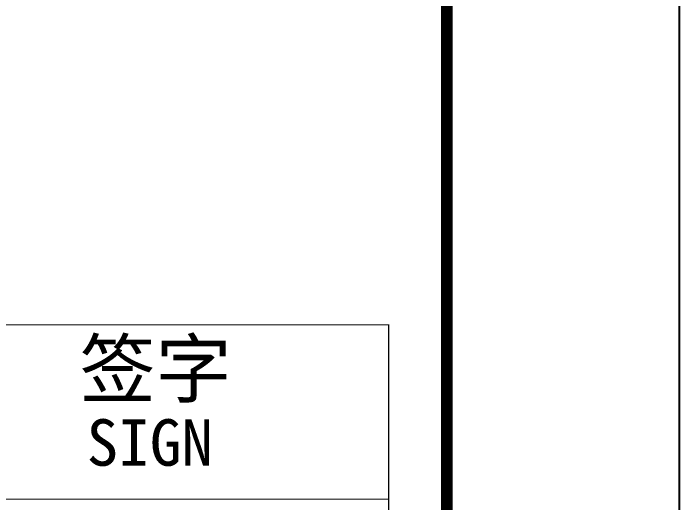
# Model space of a CAD drawing. Extents: x -409435 to 356702, y -107829 to 330904.
# Drawn here: x 146188 to 150489, y -658 to 2499 of the extents above; entities that cross this region are included whole.
import ezdxf
from ezdxf.enums import TextEntityAlignment as Align

# ---------------------------------------------------------------- set-up
doc = ezdxf.new("R2010")
doc.units = 0
doc.header["$LTSCALE"] = 1000
doc.header["$MEASUREMENT"] = 0
doc.styles.add('图签信息$0$华文细黑', font='STXIHEI_0.TTF', dxfattribs={"height": 10})

# ---------------------------------------------------------------- blocks, each defined once
blk = doc.blocks.new('图框-A1+1-2')
at = {"const_width": 0.05}
blk.add_lwpolyline([(0, 0), (1261, 0), (1261, 594), (0, 594)], close=True, dxfattribs=at)
blk = doc.blocks.new('图签信息')
at = {"const_width": 0.5}
blk.add_lwpolyline([(-65, 0), (0, 0), (0, 500.5), (-65, 500.5)], close=True, dxfattribs=at)
at = {"const_width": 0.05}
for points in [[(-62.5, 103.262), (-2.5, 103.262), (-2.5, 163.262), (-62.5, 163.262), (-62.5, 103.262)], [(-62.5, 155.762), (-2.5, 155.762)]]:
    blk.add_lwpolyline(points, dxfattribs=at)
at = {"style": '图签信息$0$华文细黑'}
for s, height, p in [('签字', 2.4, (-15.806, 162.568)), ('SIGN', 2, (-15.5, 159.201))]:
    blk.add_text(s, height=height, dxfattribs=at).set_placement(p, align=Align.TOP_LEFT)
blk = doc.blocks.new('图签-A1')
at = {"color": 2}
blk.add_blockref('图签信息', (0, 0), dxfattribs=at)
blk = doc.blocks.new('X-104 14#平面')
blk.add_lwpolyline([(-38664.4, 63600), (150485.6, 63600), (150485.6, -25500), (-38664.4, -25500)], close=True)
at = {"xscale": 150, "yscale": 150, "zscale": 150}
for name, p in [('图框-A1+1-2', (-38664.4, -25500)), ('图签-A1', (148985.6, -24000))]:
    blk.add_blockref(name, p, dxfattribs=at)

msp = doc.modelspace()

# ---------------------------------------------------------------- block references
msp.add_blockref('X-104 14#平面', (0, 0))

doc.saveas('drawing.dxf')
